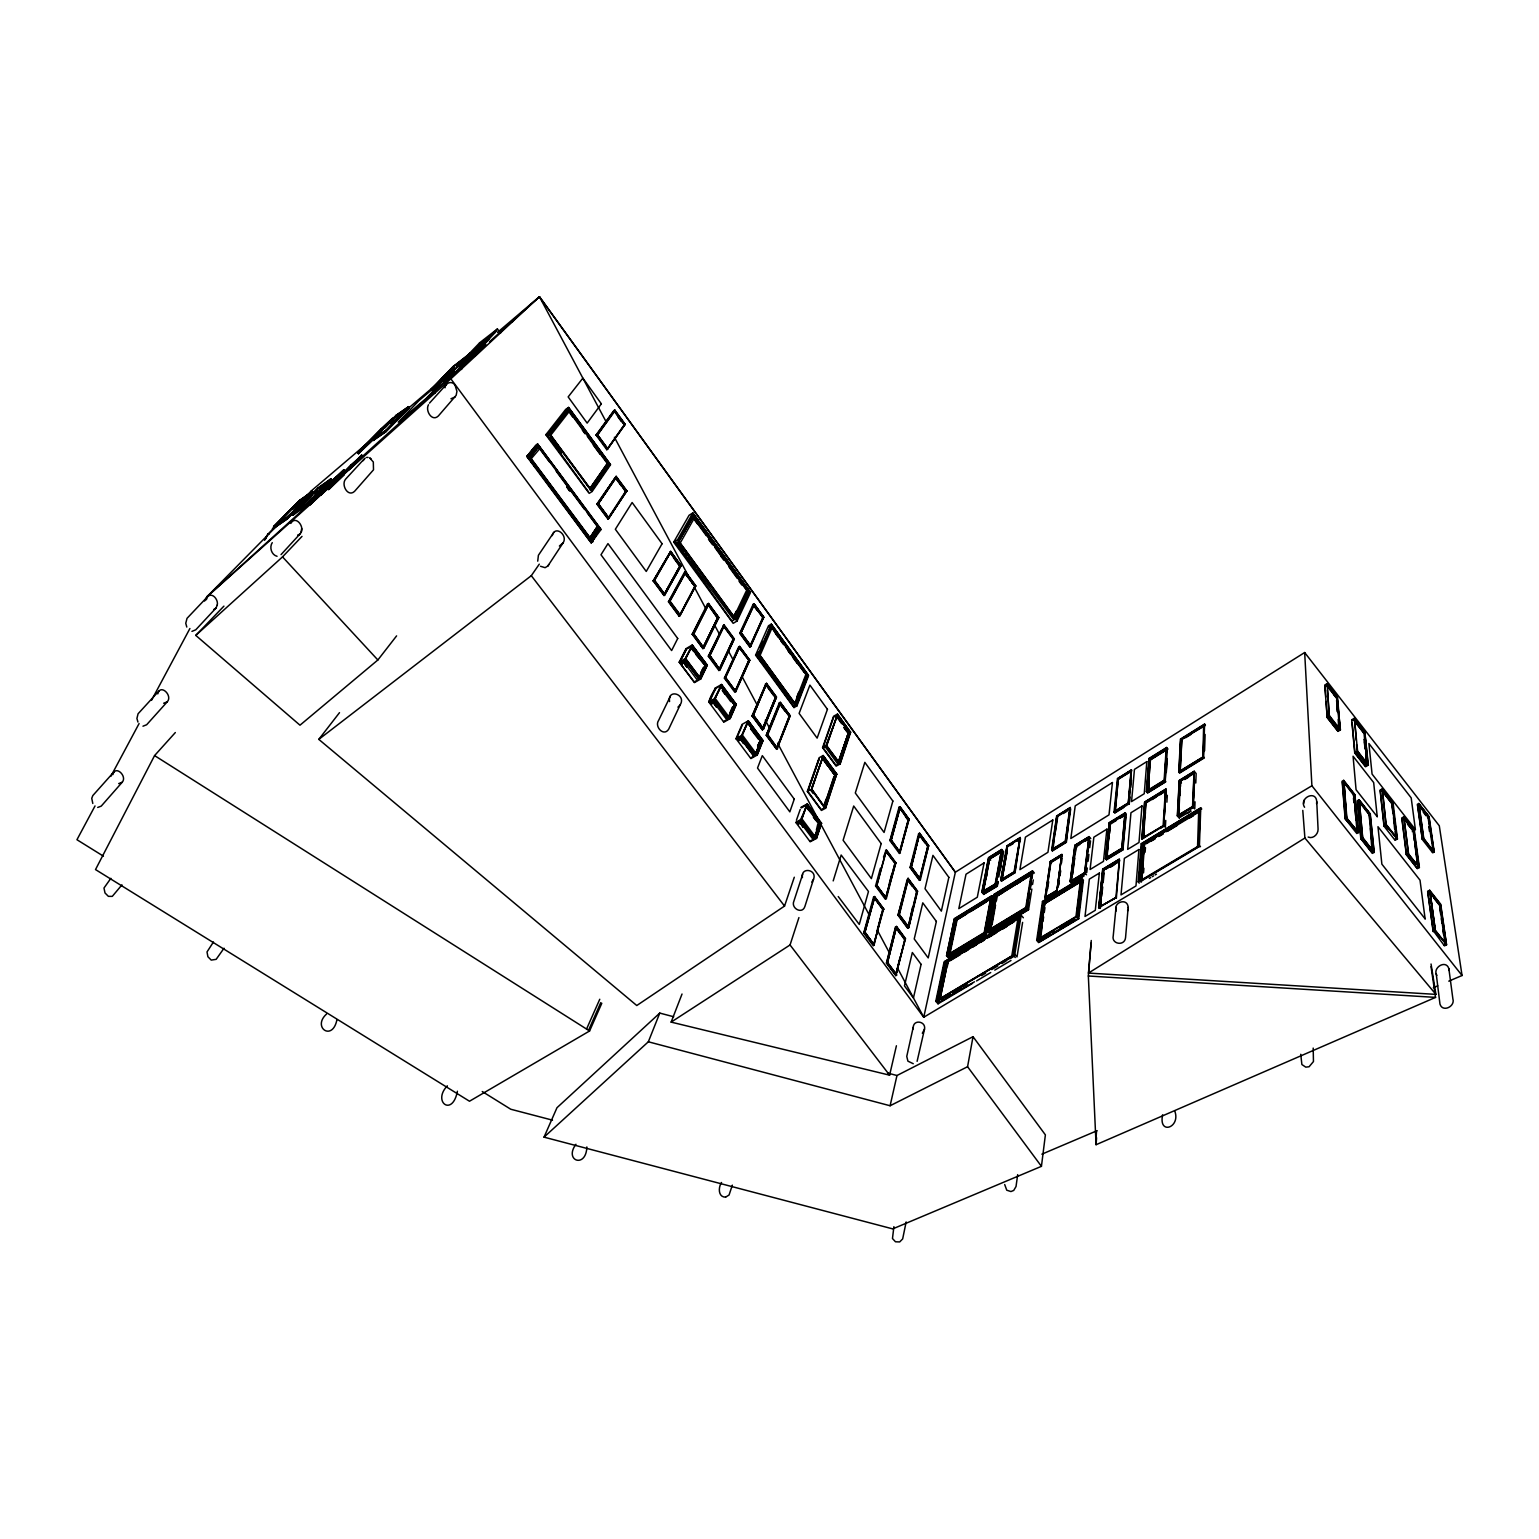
<?xml version="1.0" encoding="UTF-8"?>
<svg xmlns="http://www.w3.org/2000/svg" width="1539" height="1539" viewBox="0 0 1539 1539"><rect width="100%" height="100%" fill="white"/><g stroke="black" fill="none" stroke-linecap="round" stroke-linejoin="round"><path stroke-width="1.5" d="M917.109 1061.333L924.516 1029.11C926.151 1021.377 913.704 1019.068 913.223 1027.263L906.76 1056.408L907.914 1061.16L913.262 1063.718M1004.698 1184.549L1006.756 1190.205L1010.931 1191.552L1013.72 1190.436L1016.029 1186.511L1017.683 1174.623M1403.934 817.382L1408.512 853.472L1406.319 854.684L1417.304 868.669L1419.381 867.534L1414.399 830.56L1403.799 816.824L1401.779 817.959L1406.319 854.684M217.268 604.981C218.538 599.902 212.363 591.822 207.534 596.709L187.027 618.332L185.757 623.276L186.796 627.046M1200.478 846.719L1199.439 845.469L1200.747 807.821L1141.207 843.757L1138.187 881.905L1139.226 883.136M1203.633 725.715L1202.882 757.265M1203.113 757.15L1204.325 724.388L1203.344 757.284L1179.759 771.808L1181.356 739.336L1204.845 725.773M1203.498 756.822L1204.595 724.061L1180.509 739.066L1178.739 772.059L1179.586 773.078L1204.344 757.842L1203.498 756.822L1178.739 772.059M1204.575 750.82L1205.114 734.43M1197.534 847.45L1198.689 811.284L1144.65 843.872L1141.861 880.27L1197.38 847.258M1198.65 847.123L1200.074 808.417L1141.842 843.564L1138.86 881.289L1142.284 843.661M1140.418 881.558L1142.631 843.545L1140.418 881.558L1198.804 846.835L1199.689 821.537M1195.034 801.838L1194.764 808.898L1192.629 806.436L1177.335 815.862L1179.316 818.229M1195.784 783.024L1196.149 773.578L1194.226 771.251L1179.22 780.465L1177.335 815.862M1192.552 806.667L1194.052 771.539L1179.374 780.542L1177.527 815.574M1177.777 815.343L1192.821 806.782L1194.226 771.251M1193.495 798.299L1194.226 780.273M1193.514 805.186L1194.533 779.888M908.318 926.978L912.454 907.452M900.007 806.725L899.045 807.244L908.26 819.921L909.241 819.402L900.007 806.725L890.773 840.179L899.796 852.51L908.414 819.671L899.642 807.648L890.254 840.429L900.046 852.221M900.642 934.327L895.621 927.555L886.695 962.952L895.698 974.995L905.317 938.905L896.544 926.767M1394.796 839.582L1395.969 838.851L1395.142 831.753M1128.164 907.452C1127.683 897.237 1112.639 902.258 1116.256 910.953M1174.776 1111.062C1180.952 1127.587 1158.174 1135.609 1162.638 1114.794M919.649 833.676L928.594 845.815L919.456 880.366L910.068 867.534L918.629 833.696L919.591 833.195L928.729 845.777L927.459 846.354M908.029 879.115L917.321 891.312M1116.006 907.414L1113.255 935.712C1111.12 944.388 1124.817 946.408 1125.548 937.617L1128.164 907.452M1178.104 815.689L1179.605 780.715M1180.047 781.216L1194.476 772.809L1180.047 781.216L1178.258 815.632L1185.78 811.534M1178.701 816.401L1180.317 781.35M1183.049 813.438L1179.009 815.862L1179.355 809.091M1180.047 795.509L1180.298 790.988M1180.528 786.448L1180.567 781.677L1181.452 782.947M290.813 523.395C295.834 514.43 305.78 527.896 300.22 533.706L281.06 554.598M1179.028 771.693L1180.759 739.086L1179.509 771.501L1181.048 739.124L1204.229 724.6M301.663 528.589L301.067 532.263M900.065 807.206L909.087 819.441L899.411 853.472L889.927 840.525L899.045 807.244M874.594 897.045L883.752 909.183M1142.015 839.236L1144.535 802.108L1166.062 788.911L1163.715 825.904L1142.861 838.524L1145.035 802.261L1165.831 789.969L1145.305 802.55M1165.754 820.422L1165.35 827.27L1163.753 825.366L1141.63 838.755M1166.889 802.185L1167.312 795.317M1164.696 781.254L1166.62 747.492M1165.292 781.62L1166.235 748.05L1149.287 758.592L1146.767 790.911L1147.671 791.969L1149.287 758.592L1148.998 791.161M1147.305 791.546L1165.081 781.389L1167.351 749.435M1166.12 772.443L1167.004 758.496M1163.138 825.577L1165.35 790.757M1166.312 772.386L1167.062 760.651M1165.812 789.238L1163.715 825.904L1165.812 789.238L1144.766 802.146L1141.88 838.409L1163.58 825.616M1095.883 1140.572L1096.538 1131.261M1431.039 966.684L1435.56 997.387L1096.076 1144.708L1096.576 1137.725M1143.535 872.805L1143.881 868.246M1145.112 852.24L1145.458 847.662M1143.592 835.985L1143.958 831.31M1145.054 817.247L1145.42 812.554M1143.9 837.562L1144.304 832.714M1199.939 810.476L1143.766 844.372L1141.399 882.078M1148.229 791.392L1150.172 759.554M1142.13 872.805L1142.65 865.841M1143.554 854.241L1143.766 844.372M1145.035 802.261L1142.477 838.37M1146.363 791.527L1164.504 780.35L1165.716 781.793L1147.555 792.97L1146.363 791.527L1148.96 758.515L1166.639 747.473L1167.812 748.897L1150.114 759.92M1142.861 838.524L1145.824 802.723M1146.016 802.954L1143.4 838.332M1149.344 758.631L1146.805 790.892L1164.138 780.215L1166.235 748.05L1164.946 781.312M789.469 716.328L779.888 703.285L767.172 734.969L776.522 748.589L789.218 716.289L779.292 702.881L780.292 702.323L790.334 716.001L788.949 716.616M1096.076 1144.708L1088.342 975.995L1091.113 943.08M773.828 695.782L765.537 684.489L752.417 715.808L762.344 729.274L752.937 715.52L766.48 683.297L776.56 697.052L762.421 729.928L752.013 715.847L766.48 683.297M1431.039 964.01L1435.906 994.386L1088.458 973.071L1091.266 940.483M1129.857 796.971L1129.222 804.128L1131.377 770.096L1117.718 778.734M1130.742 787.429L1131.396 780.254M750.743 645.899L749.782 646.438L762.998 617.466L753.706 604.712M780.331 702.65L790.161 716.02L780.331 702.65L766.518 735.43L776.522 748.647M1122.912 849.874L1126.259 813.996L1125.24 812.784L1109.273 822.596L1105.464 858.57L1106.503 859.801L1122.912 849.874L1121.373 848.489L1106.503 857.492L1110.158 823.211M1130.992 771.193L1128.279 803.339L1131.377 770.096M1128.529 803.493L1131.531 769.827L1117.487 778.58L1114.044 812.111L1114.794 812.996L1123.816 807.456M1121.758 848.893L1124.874 813.438L1109.908 823.076L1106.349 858.204L1121.816 848.835L1125.24 812.784M1122.701 842.045L1123.355 835.042M1124.239 825.693L1124.894 818.69M1106.426 859.339L1122.604 849.701L1125.625 816.959M1115.871 897.833L1119.43 859.07L1102.674 869.189L1099.135 908.395M1304.572 807.263C1298.589 798.202 1316.095 789.449 1316.749 801.723L1318.077 829.136C1318.327 834.119 1313.133 839.274 1308.15 837.062M765.537 684.489L766.518 683.605L753.264 715.462L766.133 684.817M1303.61 803.743L1304.418 799.953M1316.557 803.647L1316.749 801.723M500.598 333.04L497.386 328.961L479.552 342.87L480.36 343.87M722.118 628.278L708.671 656.153L719.348 669.523M754.129 604.096L763.536 617.37L750.82 646.207L740.913 632.664L739.72 633.26L749.859 647.111L763.767 617.331L754.129 604.096L740.952 632.933L754.072 605.173M1114.775 811.688L1117.795 778.772L1131.223 770.404M1115.102 811.457L1118.334 779.234L1131.242 771.328M1106.503 859.801L1110.292 823.365L1115.852 820.133M1106.926 859.147L1107.407 854.511M1109.619 833.369L1110.1 828.675M739.682 646.861L749.685 660.308L734.892 692.338L724.369 678.103L738.662 646.957L739.663 646.38L749.878 660.289L748.877 660.885M1099.058 907.164L1115.871 897.795L1099.058 907.164L1103.097 869.458L1099.904 907.837L1103.79 870.074M1100.116 908.337L1103.617 870.016L1119.699 860.82M1100.5 907.76L1101.231 900.834M1101.712 896.217L1102.694 886.983M1103.174 882.366L1104.156 873.132M1105.791 858.146L1109.523 822.749M1125.028 813.65L1109.619 822.807L1106.945 859.32M1103.001 869.42L1098.769 907.394L1102.847 869.266L1119.238 859.378L1103.232 869.843M724.119 625.238L709.594 655.806L708.306 656.172L718.905 670.504L719.944 669.907L734.372 638.954L724.08 624.93L708.306 656.172M679.68 615.331L694.878 586.109M463.893 360.184L470.511 353.047M680.296 565.91L663.963 594.881L679.911 565.986M1070.124 881.655L1084.764 872.786L1089.112 836.62L1074.857 845.373L1070.124 881.655L1071.837 883.655M1073.606 880.327L1085.072 873.383L1089.035 837.812L1075.569 846.065L1070.99 881.347M1086.746 872.555L1087.284 868.015M1088.092 861.244L1088.9 854.434M1089.708 847.662L1090.516 840.89M1327.272 683.951L1337.564 697.417L1340.142 729.467M1080.686 887.541L1081.263 882.847M1079.493 901.892L1080.051 897.16M1039.075 942.118L1078.05 918.725L1080.397 897.487M1081.224 892.582L1082.071 885.444M1078.743 918.725L1083.398 880.096L1081.513 877.884L1076.8 916.475L1078.743 918.725L1038.613 942.599L1036.67 940.367L1042.48 901.469L1081.513 877.884M1084.572 872.825L1088.939 836.908L1074.972 845.45L1070.298 881.347L1084.629 872.69L1086.476 874.806M1075.973 916.551L1080.609 878.769L1043.211 901.373L1037.575 939.425L1075.973 916.551L1076.896 917.725M1077.127 911.223L1080.763 881.251M1077.473 913.012L1078.05 908.299M1080.647 887.06L1081.224 882.347M679.161 615.696L668.83 601.73L685.49 572.046L669.754 601.403L685.394 573.162M673.716 1016.76L659.769 1013.085L556.983 1107.714L544.037 1137.148L892.735 1228.891L1041.441 1166.331L1045.385 1134.878L973.033 1036.69L896.968 1075.511L887.657 1073.068M664.021 595.555L681.181 565.698L670.658 551.347L653.152 580.876L664.021 595.555L680.565 565.813L670.677 551.655L680.969 565.698L679.757 566.294L673.466 557.714M1072.587 874.537L1074.684 858.3M1075.28 853.664L1076.03 846.488L1071.356 882.001L1072.221 883.02M1058.216 886.849L1058.851 882.078M1059.871 874.96L1060.506 870.208M1061.487 863.09L1062.141 858.358M1058.697 885.021L1059.332 880.462M1059.967 875.922L1060.602 871.343M1069.72 808.86L1065.238 841.217L1052.58 849.028M1051.637 850.009L1056.658 815.997L1070.298 807.513L1066.373 842.295L1052.387 850.894L1051.637 850.009L1065.623 841.41L1070.124 807.783L1056.87 816.17L1052.176 849.586M1070.298 807.513L1065.719 841.641L1052.387 849.855M1070.682 808.918L1066.085 842.083L1065.219 841.179L1066.373 842.295M1044.962 897.91L1050.348 861.417L1061.891 854.337L1056.889 890.812L1045.135 897.641L1050.444 861.532L1061.737 854.607L1056.889 890.812L1044.962 897.91L1045.904 899.007L1051.849 895.409M1061.698 855.28L1057.062 891.023L1045.943 898.776M1056.87 816.17L1052.772 850.49M1039.114 940.579L1044.943 902.393L1040.229 937.463M1045.481 897.526L1050.733 861.878L1061.621 854.934M1052.387 850.894L1057.331 816.536L1070.278 808.514M1040.056 936.116L1041.21 928.286M1041.807 924.304L1042.846 917.206M1043.538 912.512L1044.231 907.76M1045.77 897.853L1050.925 862.09L1062.025 855.434M1052.772 850.298L1053.465 845.546M1055.542 831.31L1057.639 817.036L1056.658 815.997M1047.636 888.888L1048.675 881.751M1040.883 935.5L1042.249 926.228M1042.923 921.592L1043.615 916.936M1044.288 912.3L1044.962 907.664M1038.633 940.502L1044.25 902.489L1043.211 901.373M1027.436 907.106L1028.148 902.643M1028.86 898.199L1029.572 893.755M1030.264 889.292L1031.342 882.617M1032.053 878.153L1032.515 873.421L996.387 895.563L990.058 931.711L1027.09 909.337L1029.476 892.428M1034.381 873.055L1032.457 870.824L994.175 894.294L987.326 931.172L989.308 933.442L1028.571 909.703L1031.842 889.08M1032.554 884.502L1033.285 879.923M1022.608 922.38L1017.01 956.912L1014.817 954.315L1021.184 915.282L1023.358 917.783M1031.553 871.69L994.906 894.159L988.23 930.268L1025.801 907.529L1031.553 871.69L1032.457 872.902L1029.976 888.561M1028.668 892.428L1026.167 909.145L990.885 931.037M1029.533 888.157L1031.746 874.152M987.345 931.133L1026.59 907.414L1032.457 870.824M1354.532 718.521L1364.708 731.871L1368.344 765.152L1365.555 766.749L1354.705 752.879L1351.684 719.81L1354.397 718.213L1364.958 731.775L1363.246 732.66M938.097 1000.292L945.812 961.298L938.097 1000.292L1013.451 955.45L1020.28 916.013L1013.643 954.853M1011.739 956.2L1017.895 918.937M1001.408 880.712L1014.836 872.478L1019.953 838.428M1015.067 872.671L1020.261 837.524L1006.968 845.815L1000.696 880.193L1001.447 881.058L1015.067 872.671L1014.105 871.632L1020.068 837.812M1020.261 837.524L1014.432 872.017L1001.812 880.654L1007.102 851.336L1001.793 880.5M991.001 928.325L996.618 895.179L990.173 932.422L1028.167 909.761M992.174 923.996L995.541 905.124M996.464 900.527L997.33 895.833M1020.011 837.966L1007.16 845.988L1000.985 879.808M1041.441 1166.331L967.569 1066.719L973.033 1036.69M1001.447 881.058L1007.583 846.373L1020.242 838.524M997.926 881.501L997.099 886.002L984.191 893.87L983.19 892.716L989.731 858.897L1002.293 851.144L1003.332 852.26M998.753 876.999L1002.505 856.761M984.191 893.947L997.31 886.195L998.157 881.597M1000.273 870.112L1001.12 865.514M1001.966 860.936L1003.659 851.721L1001.716 849.47L988.538 857.665L981.805 892.178L983.825 894.486M989.308 931.345L995.945 895.294L1032.457 872.902M987.461 919.995L984.941 933.519L947.678 956.219L985.152 933.981L985.806 929.287M986.826 925.016L987.48 920.322M988.5 916.032L991.674 897.891L956.277 919.572L948.697 955.7M953.199 936.039L948.928 956.489L985.383 934.019L986.23 929.518M987.057 924.997L987.903 920.495M988.75 915.994L989.596 911.473M990.423 906.971L992.116 897.949L990.693 907.202M986.499 929.768L985.383 934.019M987.326 925.247L988.596 918.475M995.214 883.809L1001.523 849.74L988.654 857.762L982.171 891.851M990.904 898.603L984.325 933.865L949.101 954.873L956.565 919.283L948.505 957.027L986.095 934.288L986.711 929.71M987.807 925.17L988.404 920.63M989.5 916.032L990.346 911.473M991.193 906.894L992.617 897.93M1001.716 849.47L995.483 884.156L982.267 891.697M986.499 934.25L993.348 897.314L991.905 895.66L954.411 918.648L946.562 955.796L948.043 957.489L986.499 934.25L984.998 932.538L946.562 955.796L954.43 918.648L955.488 919.88M996.56 879.981L997.387 875.518M999.465 864.36L1000.331 858.454M1001.12 855.434L1001.697 850.682M996.464 882.559L1002.293 851.144M985.152 933.981L984.191 932.653L991.001 896.525L955.103 918.533L947.447 954.892L948.293 955.681L955.911 919.379L991.674 897.449L991.001 896.525M991.905 895.66L984.556 934.135M988.307 915.474L991.674 897.449M984.364 887.811L983.344 891.831M986.499 876.788L987.365 872.363M982.594 892.024L989.154 858.3L1001.408 850.086M989.519 858.704L982.998 892.274L989.462 858.589L1001.947 850.971M802.704 874.152L793.912 901.065C790.604 908.26 802.338 914.839 804.935 906.336L813.515 879.308C817.498 869.4 800.511 866.515 802.415 877.615M906.144 1221.947L902.662 1238.914L899.699 1241.935L895.486 1241.781L892.466 1238.51L893.909 1226.66M954.161 931.499L956.546 920.13L966.492 914.031M947.331 966.338L948.255 961.875M950.121 952.93L957.123 919.764M1019.645 918.052L946.677 961.606L938.867 1000.369M940.194 994.213L944.1 975.495M938.078 1003.794L935.77 1001.35L944.138 961.798L1021.184 915.282M944.927 961.509L936.655 1000.619L944.927 961.509L1020.28 916.013M544.037 1137.148L648.342 1041.788L890.1 1105.752L896.968 1075.511M682.027 994.021L671.139 1022.108L889.6 1075.165L896.41 1045.77M112.886 774.617C115.252 764.594 127.602 776.195 122.197 782.254L101.247 806.109L97.707 807.456M895.698 974.995L900.046 957.162M895.525 926.92L904.682 939.194L905.644 938.79L896.506 926.44L895.525 926.92L886.406 963.068L895.813 975.649L904.836 939.117M908.087 927.267L916.744 891.543L908.145 879.827L899.43 914.435L898.18 915.205M919.456 880.366L927.786 846.123L918.629 833.696M895.813 975.649L905.317 938.905M908.568 927.074L916.955 891.466M927.94 846.046L919.341 879.673L910.357 867.457L919.514 834.138M908.164 878.634L899.065 914.608L908.664 927.401L917.244 891.35L908.183 879M911.223 866.976L920.399 879.538L928.594 845.815M908.722 927.748L917.59 891.216L908.106 878.307L897.93 915.089L907.683 928.267L908.722 927.748L898.949 914.57L897.93 915.089M924.516 1029.11L922.323 1033.265M157.786 693.877C160.268 683.316 173.003 695.493 167.27 701.803L146.647 724.754L142.973 726.196M912.396 886.56L907.202 879.481L898.257 914.955L907.568 927.594M898.776 914.705L908.106 878.307M910.896 867.188L919.245 834.119L927.959 846.104M896.198 974.687L887.234 962.683L896.14 927.363L904.374 939.386M919.591 833.195L911.165 867.092L920.457 879.866M896.217 927.94L887.503 962.587L896.506 926.44M920.033 878.557L911.473 866.938L919.341 834.677M206.322 599.748L207.534 596.709M217.268 604.981L216.056 608.02L195.761 629.797L191.933 631.375M899.295 852.837L908.241 819.768M889.369 883.232L891.677 874.421M876.749 931.884L881.443 914.166M873.575 897.045L882.924 909.626L883.905 909.145L874.556 896.544L873.575 897.045L863.725 932.961L873.344 945.812L883.559 909.26L874.479 897.333L864.033 932.865L873.729 944.85L883.059 909.453L874.421 898.103M880.443 868.15L875.556 885.983L885.387 899.295L895.929 862.84L886.349 849.817L883.501 857.05M891.119 839.967L900.065 807.032M899.699 851.933L891.35 839.948L900.046 808.148M886.349 849.817L876.691 885.521L886.368 898.43L895.583 862.956L886.426 850.49L876.884 885.425L875.537 885.983M864.572 932.596L874.19 897.468M874.556 898.045L864.86 932.499L874.556 896.544M890.966 840.082L899.93 807.648M1127.568 910.992L1128.068 909.26M428.496 404.738C425.033 410.567 432.017 422.205 438.346 415.972L456.16 395.35L456.929 391.368L455.102 385.346M445.002 387.79C445.271 382.442 452.524 380.46 455.102 385.346M732.333 1185.145L729.063 1195.014L725.619 1197.13M833.195 880.904L841.16 855.03L868.477 891.504L859.281 924.42L838.236 896.544M721.541 1182.491C718.271 1187.069 717.924 1197.246 725.581 1197.13M671.139 1022.108L790.046 944.965L798.933 917.571M800.973 807.302L807.244 803.935L821.537 823.23L816.363 838.159L820.941 823.076L807.359 804.243M796.009 822.653L810.168 841.795L816.497 838.447L821.537 823.23L819.941 823.596L814.997 838.466L801.184 819.921L802.165 819.383M822.769 757.554L835.061 774.598L824.25 807.052L811.457 789.757L823.173 755.514L836.87 774.194L835.85 774.752M838.851 762.863L849.066 732.526L837.101 716.039M814.612 836.754L819.614 823.654L805.339 805.897L808.033 809.533M835.215 774.502L823.884 807.994L834.157 777.118M849.259 732.66L838.486 763.767L849.066 732.526M814.477 837.966L819.556 823.327L806.571 805.84M811.765 789.257L824.596 807.821L836.658 774.175L823.269 755.899L811.842 787.526M839.178 763.575L850.124 732.256L839.813 763.267L826.251 745.896L837.524 714.885L825.693 746.261M819.614 823.654L813.9 838.87L800.242 820.537L807.282 804.666M840.063 763.594L850.24 732.275L837.562 714.442M823.173 755.514L819.152 757.727L807.34 791.392L821.46 810.437L825.577 808.225L836.658 774.175M840.14 763.96L850.663 732.237L837.485 714.077L833.58 716.231L822.576 747.627L836.139 766.133L840.14 763.96L826.578 745.415L822.576 747.608M837.986 764.229L825.058 746.55L822.961 747.665L835.946 765.402L837.986 764.229L848.431 732.872L837.832 763.556L848.431 732.872L844.392 727.408M823.923 805.609L826.097 799.087M824.096 806.263L833.83 777.041M816.363 830.137L817.728 824.365M339.503 712.653L318.804 739.374L636.78 1005.525L784.544 906.067L794.297 877.23M811.611 789.661L823.269 755.899M806.34 805.955L801.357 820.325L807.244 803.935M552.232 535.63C555.06 524.549 568.295 535.303 563.062 542.921L547.846 566.025L545.095 567.679L540.497 566.275M837.485 714.077L826.693 745.953M796.413 820.249L800.222 809.456M807.84 791.412L819.287 758.477L807.84 791.412L821.249 809.668L823.365 808.475M823.038 747.646L833.715 716.962L835.754 715.904M793.951 707.555L796.875 705.978L808.629 675.506L771.328 624.122L768.519 625.757L755.591 655.133L758.458 653.479L771.328 624.122M795.297 704.439L806.763 674.832L771.212 626.565M795.567 704.727L807.571 674.755L795.567 704.727L759.362 654.383M808.148 675.102L796.509 705.247L808.148 675.102L771.674 624.853L758.958 653.883L771.674 624.853M779.292 702.881L766.268 735.315L776.599 749.301L789.392 716.212M796.933 696.744L798.703 692.261M794.817 703.169L805.994 674.178M776.599 749.301L790.026 716.058L777.349 748.127L767.884 734.738M794.932 704.65L799.664 692.454M803.781 681.815L806.763 674.832M648.342 1041.788L659.769 1013.085M670.388 696.186L658.654 720.348C654.133 726.6 663.828 737.123 668.696 729.159L680.2 704.843C686.663 694.358 667.349 688.145 669.561 701.572M766.268 735.315L780.292 702.323M767.692 734.834L780.273 703.785M757.226 755.053L763.036 740.625L748.358 720.829L742.106 724.369L736.008 738.662L750.897 758.573L757.226 755.053L742.356 735.065L748.358 720.829M766.653 735.257L779.888 703.285M586.84 1146.94C586.263 1168.755 563.582 1160.945 575.932 1144.266M760.766 740.836L755.207 754.61L761.016 740.721L747.704 722.753M748.396 721.56L747.415 722.137L761.42 741.009L762.421 740.471L757.092 754.764L762.844 740.49L748.493 721.118L741.548 736.046L755.726 755.11L761.093 741.067L747.242 722.407M762.421 729.928L775.752 697.302L766.056 684.239M766.499 683.778L776.272 697.109L763.421 729.024L776.387 697.071L775.194 697.667M757.592 745.761L759.977 741.279L757.592 747.184M758.304 745.261L759.9 741.336M762.344 729.274L775.618 697.244L762.786 728.332M742.24 734.276L746.588 724.119M736.373 738.912L742.394 724.965M721.483 684.47L715.116 698.34L708.786 701.976L723.83 722.176L730.159 718.578L736.335 704.496L721.483 684.47L715.212 688.125M759.073 654.941L771.924 625.642L807.09 674.967M714.173 699.572L727.562 719.098L732.737 707.363M720.387 686.048L734.392 704.958L727.562 719.098M715.058 697.629L721.522 685.182L714.327 699.36L728.659 718.636L735.719 704.343L730.025 718.29L736.142 704.362L721.618 684.759L714.5 699.803L728.389 718.001L734.295 704.573L720.829 686.413M758.342 651.843L756.553 655.96L758.092 655.172L794.72 705.208L793.297 706.17M760.266 647.804L762.863 641.571M588.552 1030.322L600.768 1002.62M175.331 732.545L154.573 755.591L95.514 869.573L469.491 1101.231L589.591 1030.976L601.807 1003.274M729.89 712.846L732.429 707.074M735.565 690.472L748.897 660.462L738.662 646.957M735.334 691.338L749.166 660.462L739.239 647.323L724.773 678.064L735.334 691.338L725.292 677.756L739.663 646.38M735.892 691.434L749.685 660.308M586.551 1029.052L599.768 999.253M748.743 660.558L735.392 690.569M749.859 647.111L762.959 617.485M739.74 633.26L753.129 604.365L754.091 603.788L763.94 617.331L762.594 617.909M753.975 604.692L740.124 633.241L749.782 646.495M740.625 632.952L754.091 603.788M715.231 688.068L708.786 701.976M723.542 721.618L726.774 719.713L712.422 700.437C704.092 708.94 714.058 686.99 718.675 686.856M709.248 702.265L715.539 688.683M718.828 669.869L733.199 639.204L723.08 625.527M709.979 655.633L719.906 669.58L733.949 638.993L724.119 625.584M813.515 879.308L811.784 882.078M749.378 591.438L736.488 620.005L749.859 591.688L693.435 513.93L678.353 540.478L693.57 514.526M673.716 542.132L733.16 623.333L737.046 621.044L750.551 592.4L692.877 512.91L689.087 515.276L673.716 542.132L677.602 539.727L692.877 512.91M736.104 617.139L749.012 591.053L735.084 619.274L678.43 541.786L693.877 515.084L678.43 541.786M735.969 615.677L746.377 593.515M734.68 618.89L747.877 591.091L693.454 516.104L678.141 542.536M734.199 615.388L736.258 611.175M685.528 657.807L692.338 645.687L706.709 665.079L700.63 678.641L707.132 665.098L692.3 644.956L686.009 648.688M700.764 678.949L685.528 658.442L679.199 662.155L694.455 682.604L700.764 678.949L707.324 665.252L692.261 645.514M700.572 673.428L703.285 667.83L700.649 673.389M709.248 655.845L724.08 624.93M724.042 626.373L709.921 655.652L719.29 668.926M685.701 658.884L684.74 659.481L699.264 679.007L705.708 665.637L707.132 665.098L705.747 666.156M717.828 617.697L702.881 648.612L692.204 634.183L707.478 604.038L708.479 603.442L718.848 617.562L703.919 648.034L702.881 648.631L718.655 617.562L708.517 603.75L693.146 633.856L702.804 647.996L692.588 634.183L708.517 604.096L693.704 633.76M1036.69 940.31L1076.8 916.475M717.655 617.812L703.285 647.053L717.674 617.793L707.478 604.038M457.41 1091.209C452.524 1117.449 431.978 1101.655 447.349 1085.822M692.3 644.956L685.605 658.807L700.63 678.641M692.338 645.687L684.932 659.942M689.491 647.4L686.356 649.246L679.565 662.482L694.204 681.969L697.379 680.123L682.835 660.597M686.356 649.246C683.258 656.037 675.813 667.464 682.085 660.847M692.627 634.164L708.479 603.442M686.048 648.65L679.199 662.155M1180.144 772.405L1179.663 771.385M1080.609 878.769L1081.513 879.981L1044.25 902.489M694.916 586.59L695.917 585.993L685.451 571.739L684.451 572.335L668.445 601.749L679.218 616.331L695.474 586.013L680.219 615.388L669.157 601.576M679.218 616.331L695.724 585.993L685.471 572.219M95.033 805.936L76.95 839.717L103.421 856.165M110.846 776.349L139.087 723.561M151.515 700.322L189.913 628.508M204.61 601.037L206.861 596.824L279.463 523.202M264.573 540.343L268.075 533.764L268.883 534.283M265.593 538.881L267.901 534.187L283.214 518.431M669.388 601.422L685.451 571.739M309.243 494.885L311.551 490.672L377.17 434.825M680.738 565.717L665.021 594.612L654.556 580.261M679.949 565.91L664.713 593.688M625.623 491.249L615.754 477.802L598.267 503.753L616.062 477.725M670.677 551.655L654.113 580.549L664.482 594.554M653.421 580.992L670.677 552.001M670.658 551.347L653.556 580.876L663.944 594.939M873.652 944.253L865.168 932.345L863.725 932.98M272.268 542.651C269.113 547.23 271.48 554.963 277.058 556.291M750.59 758.015L753.821 756.168L739.643 737.123M363.127 460.68L365.185 458.083M361.473 455.313L328.98 489.248L344.37 474.724M343.601 470.165L333.309 479.764L344.755 470.665L343.928 469.78L333.174 479.495L309.243 504.061L310.089 504.946L344.755 470.665M336.945 1019.626C332.578 1042.018 311.801 1027.225 326.557 1014.028M608.732 517.219L625.796 491.076M310.589 504.484L343.466 470.28M1372.903 851.163L1372.057 844.545M595.766 535.88L591.168 542.901L599.941 528.185L592.4 540.708M537.611 443.867L526.78 456.487L591.168 542.901L601.095 529.416L537.611 443.867L526.838 456.564L535.803 445.194M608.001 519.085L626.931 490.999L616.158 476.32L596.882 504.042L608.001 519.085L626.469 490.999L609.002 518.124L598.132 503.388M589.879 540.958L599.537 527.723L538.881 445.964L529.935 457.391L591.303 539.823L599.537 527.723M589.918 537.707L597.632 526.011L589.591 538.419M590.687 539.554L598.767 527.473L590.687 539.554L529.974 458.006L538.65 446.926L598.536 527.627M547.846 566.025L548.827 564.544M563.062 542.921L559.388 546.018M553.828 532.359L538.4 555.29L537.727 561.158M597.344 504.061L616.158 476.32M408.354 406.873L395.908 415.53L408.624 406.642L409.374 407.643L386.347 431.439L373.361 440.443L372.573 439.423L385.693 430.516L408.624 406.642M594.477 485.708L597.074 481.822M602.422 474.204L606.385 468.452M609.656 464.028L591.765 490.691L610.04 464.201L568.968 408.181L549.346 433.267L569.045 408.624M592.13 491.46L610.598 464.682L568.622 407.412L565.736 409.336L545.845 434.768L589.187 493.365L592.13 491.46L548.75 432.767L568.622 407.412M607.693 463.008L589.899 488.575L607.693 463.008L569.584 411.028L550.693 435.287M595.266 482.688L602.999 471.53M318.804 739.374L531.301 575.682L539.285 564.159M608.867 464.028L590.784 490.172L609.367 463.778L569.238 409.028L549.442 434.229M313.36 492.345L312.59 491.345L299.97 500.098L273.865 526.511L299.99 500.194L312.302 491.576M736.008 738.662L742.356 735.065M624.449 424.456L606.828 449.734L596.055 434.998L613.792 410.644L614.754 409.99L625.2 424.379L606.828 449.734M224.021 948.236L216.153 959.336L211.228 960.105L207.9 956.739L207.015 951.929L213.44 942.003M694.647 586.282L685.221 573.278M293.545 514.661L318.477 488.171L331.174 480.303M614.754 409.99L596.459 435.056L607.289 448.772L597.017 434.729L614.773 410.278L625.007 424.36L607.809 448.792L597.247 434.364M597.767 434.575L614.657 411.336M680.2 704.843L677.929 707.171M1445.14 943.58L1444.275 939.29M223.925 606.135L195.78 635.395L299.99 725.196L377.863 659.981L396.6 635.876M538.881 445.964L599.171 527.819M550.827 432.44L568.834 409.412M121.947 884.867L112.289 896.371L108.384 896.352L104.998 892.947L103.979 888.041L110.866 878.327M762.767 617.639L753.129 604.365M1338.949 729.024L1338.334 724.869M113.944 771.885L92.802 795.586L91.744 798.337L92.802 803.473M429.458 403.141L446.522 384.308M158.902 691.011L138.068 713.788L136.913 718.463L137.952 722.06M364.012 459.161L345.698 479.052C340.754 484.458 347.776 497.636 354.528 491.383L373.515 469.799L373.304 461.989L369.629 457.872L371.072 458.834M775.444 697.34L765.46 683.855M474.551 355.586L483.515 346.083M485.612 344.909L477.532 353.335L460.296 366.801L461.969 368.86M497.386 328.961L476.167 351.392L477.532 353.335L460.988 366.878M476.628 352.277L495.154 332.52M195.78 635.395L282.522 556.887L301.99 536.399M476.763 352.219L489.421 338.907M470.472 353.316L453.486 366.551L431.901 389.001L449.561 376.324L454.447 371.207L449.523 376.536M459.565 365.589L480.63 343.659M465.297 360.742L468.414 357.375M473.185 352.469L490.248 336.926M447.022 380.306L454.928 371.899L448.349 379.075M460.296 366.801L465.144 361.723M456.814 370.88L450.408 377.594L449.042 375.689L470.819 352.777L453.255 366.455L431.132 389.425L434.44 393.484M463.22 364.166L468.779 357.991M466.856 360.434L450.542 377.555L433.152 390.675M437.249 386.943L426.188 398.37L398.235 422.109L419.07 400.525L435.518 386.52M443.751 380.171L448.618 375.074M461.315 369.475L457.987 365.359L479.629 342.831L480.341 343.563L495.462 332.058M454.063 367.455L453.255 366.455L431.439 389.155L449.003 375.497L458.968 365.359M458.757 364.955L480.899 344.217M454.313 367.244L433.248 389.175L454.755 367.802M436.903 386.308L448.234 374.496M328.48 488.402L361.703 455.082L362.531 455.967L351.777 465.701L350.988 464.797L327.653 488.825L328.5 489.71L343.851 474.339M346.948 471.126L362.069 456.429M385.923 430.843L408.874 408.085L403.622 411.74M349.122 469.78L362.531 455.967M361.703 455.082L329.019 488.132M358.125 452.312L392.522 418.339L393.368 419.243L385.019 427.842M309.493 503.811L333.193 479.572M381.172 428.631L382.018 429.554L381.172 428.612L357.567 452.793L358.433 453.716L395.889 415.492L396.658 416.492L390.175 423.263M310.185 503.984L343.043 470.953M358.087 453.043L396.081 415.761L408.431 407.604M343.928 469.78L320.189 494.173L321.035 495.058L344.274 471.126L333.328 479.802M358.433 453.716L396.216 415.934L407.797 407.95M358.472 453.486L375.016 438.115M320.631 494.558L343.813 470.703M373.361 440.443L380.037 433.594M305.992 506.196L331.712 479.841L330.923 478.821L305.164 505.158L305.992 506.196L292.987 515.142L292.179 514.103L305.357 505.196L292.679 514.43M305.472 505.408L330.385 479.341M305.568 505.562L330.731 479.822M358.279 452.447L392.041 418.858M358.549 452.716L381.595 429.092M292.987 515.142L310.859 496.924M314.225 493.596L317.4 490.345M330.923 478.821L318.227 487.748L287.254 518.932L274.384 527.781L273.576 526.761L286.62 517.874L312.59 491.345M286.446 517.893L287.254 518.912L312.379 492.345C319.554 494.635 240.603 551.154 287.254 518.816M274.577 526.742L300.355 500.656L312.379 492.345M272.922 529.435L279.809 522.356M292.525 509.409L304.356 498.578M301.413 500.944L311.551 490.672M273.576 526.761L299.97 500.06L300.759 501.156L304.203 498.771M996.579 896.333L1002.889 892.562M450.85 378.844L539.439 296.719L955.353 872.209L923.746 1017.26L450.85 378.844L206.861 596.824L320.227 494.154L309.243 504.061M1114.217 811.822L1128.299 803.223M216.056 608.02L213.709 609.521M1020.607 838.947L1016.99 841.217M299.105 534.745L297.758 535.303L300.22 533.706M455.198 396.908L450.946 398.774M381.21 428.669L392.522 418.339M357.567 452.793L369.572 442.693M369.302 442.405L357.817 452.543M361.607 456.006L351.007 464.855M351.373 465.317L360.992 456.39M309.647 503.734L320.227 494.154M309.743 504.311L320.651 494.5M327.653 488.825L338.753 479.052L327.903 488.575M167.27 701.803L163.653 703.246M334.54 481.592L485.92 345.025M489.479 341.793L539.439 296.719L955.353 872.209L1304.668 652.536L1439.292 825.789L1462.05 975.514L1448.776 981.151M122.197 782.254L118.695 783.601M512.141 322.017L513.372 320.939M404.526 411.548L439.154 382.057M497.501 332.405L539.439 296.719L606.481 422.436M1025.763 907.548L1026.744 908.703L988.673 931.845L1026.84 909.049M1356.455 752.129L1354.897 752.84L1357.59 751.224L1354.397 718.213M1125.836 814.631L1110.1 823.365M480.341 343.563L496.693 330.885M467.067 357.01L453.524 366.532M456.429 366.359L461.796 362.223M457.987 365.359L476.205 351.181L477.052 352.219M597.305 434.537L596.536 435.422M459.295 365.57L476.686 352.046M459.988 366.109L477.186 352.739M431.132 389.425L449.08 375.478L449.907 376.497M458.468 368.898L465.932 363.108M433.113 389.021L438.538 384.808M443.963 380.595L449.388 376.382M444.425 381.383L450.061 376.997M900.084 807.379L908.741 819.594L900.103 852.356M1419.016 804.185L1429 816.767M919.668 833.849L928.421 845.873M754.418 755.053L753.591 755.63L739.99 737.373L740.932 736.931M1368.671 815.074L1370.383 814.093L1359.091 799.741L1357.379 800.722L1360.784 838.678L1372.403 853.376L1374.192 852.394L1362.554 837.678L1359.322 800.492M1327.311 684.336L1337.122 697.667L1340.065 729.294M1404.01 817.555L1413.918 830.829L1419.016 866.842L1407.743 853.895L1410.859 857.589M403.911 411.452L409.374 407.643M396.677 416.55L400.178 414.145M373.073 439.75L385.904 430.785L408.124 407.142M373.304 440.058L386.308 431.362L385.558 430.42L372.996 439.115M300.124 500.444L312.148 492.307L286.85 518.201L274.346 526.434M330.481 479.514L318.342 487.998L292.776 513.641M307.627 496.404L311.109 494M318.977 488.632L318.188 487.632L318.977 488.729L331.712 479.841M1382.214 789.776L1393.045 802.646L1382.214 789.776L1386.1 825L1382.349 788.795L1380.079 790.103L1384.003 826.154L1395.084 840.275L1397.431 838.967L1393.045 802.646L1382.349 788.795M1356.225 740.24L1354.57 718.925M545.845 434.768L548.75 432.767M547.672 436.518L547.191 434.96L588.456 491.845M548.827 438.057L549.75 439.327M550.904 440.885L551.828 442.135M539.977 448.426L530.705 459.334M528.416 458.391L529.358 457.756M529.262 459.353L528.146 457.295L589.803 540.785M530.109 458.795L528.435 457.102L590.745 540.189M530.955 461.642L532.359 463.508M531.821 461.084L533.206 462.95M613.83 411.24L597.594 434.691M534.052 465.798L535.457 467.664M534.918 465.24L536.303 467.106M538.015 469.395L539.4 471.261M596.055 434.998L597.036 434.344L607.828 449.08M541.093 473.531L542.478 475.397M624.141 424.398L614.484 411.452M624.238 425.014L625.2 424.379M544.19 477.686L545.576 479.552M547.268 481.822L548.654 483.669M607.174 463.335L587.302 436.345M590.13 490.114L608.501 463.874L568.891 409.836L549.596 434.537L589.091 487.959M735.469 691.107L725.6 677.583L739.701 647.034L749.474 660.346M596.882 504.042L597.902 503.388L609.04 518.431M598.113 503.657L616.177 476.609L597.863 503.734L608.482 518.085M625.488 491.614L616.177 476.955L626.719 490.979M625.931 491.653L626.931 490.999M608.732 517.758L607.963 518.412L597.151 504.157M597.69 528.781L598.633 528.185L587.359 513.006M599.21 530.609L601.095 529.416M1088.458 973.071L1304.899 838.024L1302.783 810.399M753.244 715.327L752.013 715.847M1009.738 845.719L1013.374 843.449M1057.062 816.363L1069.971 808.09M997.965 854.126L989.731 858.897L990.712 860.109M1063.237 813.554L1066.969 811.226M1131.531 770.847L1118.103 779.1L1115.198 812.592M1149.922 759.343L1166.793 748.82M1185.684 737.7L1191.455 734.122M1150.306 759.977L1167.601 749.185M1353.858 795.394L1343.22 781.543M675.313 543.709L677.256 542.498M676.256 544.671L675.563 542.555L732.025 621.333M678.026 543.575L676.14 542.19L733.93 619.986L731.968 621.14M680.007 543.382L694.512 517.7L746.877 589.822L733.891 617.081M677.833 546.826L679.122 548.577M679.584 545.729L680.873 547.499M680.68 550.731L681.969 552.482M682.45 549.635L683.739 551.404M1000.696 880.193L1014.316 871.805M981.805 892.178L995.31 883.867L997.31 886.175M982.998 892.274L995.733 884.444M1114.967 811.111L1128.01 803.031L1128.914 803.935L1114.659 812.515M1179.336 771.385L1203.229 756.803M985.287 891.139L995.848 884.617L995.156 883.752M996.06 884.79L983.421 893.216M1114.044 812.111L1128.453 803.223M1147.094 791.989L1164.792 781.119M1052.368 850.548L1066.123 842.122M1179.682 772.597L1203.825 757.823L1202.979 756.822M984.191 932.653L947.447 954.892L955.18 918.552L955.911 919.379M685.297 553.54L686.586 555.29M1119.507 817.902L1124.797 814.497M1179.913 781.081L1193.956 771.905M1110.6 823.961L1116.333 820.46M1120.123 818.132L1123.932 815.785M1145.766 803.108L1166.293 790.527M1184.453 779.253L1194.206 773.328M1152.057 799.568L1156.001 797.164M1159.944 794.74L1165.562 791.008M1184.684 779.523L1188.608 777.118M956.335 920.168L993.348 897.314M1076.184 846.7L1079.916 844.411M1085.514 840.987L1088.977 838.563M970.474 911.588L986.403 901.835M1032.765 873.71L996.791 896.314M1051.175 862.398L1061.756 855.915M996.099 896.506L1032.361 874.287M1016.182 884.367L1020.126 881.962M688.164 557.445L689.434 559.196M653.152 580.876L654.171 580.241L665.04 594.939M681.181 565.698L680.18 566.314L670.273 552.847L654.479 580.549M691.011 561.331L692.281 563.082M693.858 565.217L695.128 566.968M1105.464 858.57L1121.7 848.547M668.426 601.73L669.465 601.114L680.257 615.715M670.1 601.249L679.93 614.465M695.166 586.128L685.759 574.663M1339.68 729.486L1329.215 716.116L1327.137 683.624L1324.733 685.067L1327.195 717.309L1337.68 730.717L1338.93 729.928L1338.199 719.463M1108.349 857.338L1112.255 854.972M1116.179 852.606L1122.046 849.047M988.904 930.653L988.076 931.153L989.211 930.999M1188.801 809.399L1192.821 806.782M1187.069 810.995L1192.821 806.994M1045.866 896.968L1056.6 890.485L1057.755 891.851M1073.183 880.404L1085.014 873.248M1186.05 811.938L1178.701 816.555M1189.743 809.726L1193.418 807.494M1071.029 882.405L1085.322 873.575L1089.554 838.197L1075.723 846.142M1160.214 828.501L1164.042 826.193M989.904 932.018L1001.735 924.881M1190.763 810.957L1179.605 817.632M1045.808 898.622L1051.887 895.025M1187.031 813.573L1190.897 811.226M1078.223 879.462L1084.226 875.826M946.235 961.663L1019.453 916.84L1013.431 956.008L1009.392 958.412M1081.551 880.5L1044.923 903.027M948.967 960.702L1013.585 921.707M1045.308 902.643L1080.801 881.27M948.236 961.433L983.613 940.214M987.326 937.867L991.789 935.289M997.599 931.653L1014.086 921.765M1082.071 880.654L1045.077 903.47M950.275 960.663L960.355 954.584M964.376 952.141L968.416 949.717M972.436 947.293L976.457 944.85M980.497 942.426L984.518 940.002M988.557 937.559L996.618 932.692M1002.659 929.056L1006.698 926.613M1044.731 903.605L1081.109 881.635M1143.323 844.276L1200.093 810.033L1199.535 809.206L1198.804 846.835M1326.233 685.009L1325.021 685.74L1325.81 697.013M1326.618 684.97L1336.987 697.725L1339.526 729.39M1146.266 843.757L1154.308 838.928M1158.309 836.504L1162.33 834.08M1166.331 831.656L1200.439 811.091M1103.444 869.881L1119.43 860.243L1116.352 898.16M1151.307 841.044L1155.366 838.697M1159.309 836.216L1163.369 833.869M1167.332 831.387L1177.335 825.346M1189.339 818.113L1193.398 815.766M1105.868 869.15L1117.718 862.013M1109.85 867.053L1117.487 862.513M1110.158 867.361L1113.986 865.033M1433.328 931.461L1427.692 891.389L1429.712 890.292L1440.735 904.297L1446.564 944.792L1444.467 945.889L1433.867 931.461M708.402 604.904L693.858 633.683M1337.199 697.706L1327.137 683.624M1304.668 652.536L1311.901 785.775L923.746 1017.26L897.622 968.223M936.655 1000.619L1013.97 954.622M935.77 1001.35L1014.817 954.315M1043.538 937.232L1039.864 939.752M1047.617 934.808L1053.734 931.153M1059.852 927.517L1072.087 920.245M1062.795 926.112L1066.835 923.727M1070.855 921.322L1074.895 918.918M1068.432 923.227L1074.568 919.706M1138.187 881.905L1199.439 845.469M1006.429 960.451L1012.046 956.565M1047.27 936.366L1039.479 941.541M1053.311 932.769L1067.412 924.4M1071.24 921.899L1075.472 919.61M959.124 988.923L952.526 993.001L954.199 992.02M963.202 986.499L967.281 984.075M981.536 975.611L985.614 973.187M991.712 969.551L997.83 965.915M1001.908 963.491L1005.987 961.067M1010.046 958.643L1014.124 956.219L1015.259 957.508M1098.557 907.721L1115.775 897.487M974.514 981.786L938.386 1002.562L940.387 1001.966M938.001 1003.832L972.475 983.363M976.515 980.959L990.712 972.533M994.752 970.128L1010.988 960.49M1369.133 814.747L1358.552 800.973L1357.687 801.473L1361.015 838.563L1372.115 852.664L1369.306 814.65L1369.806 821.634M717.443 618.178L708.055 604.404M717.828 618.159L718.848 617.562M692.204 634.183L693.223 633.587L703.919 648.034M692.454 634.318L693.608 633.587L703.458 647.4M1329.446 716.058L1331.831 720.117M1149.364 878.384L1150.653 877.615M1152.249 876.672L1153.538 875.903M1155.135 874.941L1156.443 874.171M1351.973 720.483L1353.339 719.675L1363.419 732.622M1354.108 719.406L1363.727 732.41M1340.431 729.909L1337.968 731.371L1327.003 717.347L1329.581 715.847L1340.431 729.909L1337.122 697.667M1364.862 731.794L1367.959 764.517L1357.59 751.263M741.279 632.779L750.513 645.303M733.372 639.531L734.372 638.954M769.269 627.277L770.673 626.45M772.136 627.566L759.997 655.556M1357.379 751.436L1359.687 755.495M757.265 656.749L756.88 655.364L793.278 706.016M1367.517 764.748L1364.651 731.891M758.285 658.134L759.112 659.269M724.369 678.103L725.639 677.506M760.131 660.654L760.959 661.789M1367.113 764.094L1363.92 732.256M1365.747 757.784L1366.67 765.229L1365.266 766.037L1354.936 752.802L1352.146 722.753M1343.682 780.35L1342.143 781.235L1345.105 818.71L1356.802 833.503L1358.379 832.618L1354.936 794.836L1343.682 780.35L1346.587 817.94L1358.379 832.618M1343.682 781.466L1342.412 781.947L1345.355 818.613L1357.283 832.272M1345.105 818.71L1346.856 817.748L1343.913 781.1L1354.936 794.836L1353.281 795.759M1428.057 817.267L1433.175 851.683L1423.094 838.793M734.757 705.401L736.335 704.496M1359.072 800.896L1369.498 814.554L1373.519 851.798L1362.708 837.62L1359.091 799.741M1382.176 789.988L1392.372 802.992L1397.066 838.293M1345.355 818.613L1351.723 825.212M1346.009 819.498L1346.259 819.825M1346.567 820.21L1346.817 820.537M392.887 419.724L381.595 429.131M1362.438 837.774L1360.784 838.678M752.263 715.981L753.302 715.346M753.61 715.308L763.075 728.043M736.469 738.893L740.182 737.277L738.893 737.373M741.721 736.488L755.437 754.476M1433.944 851.529L1428.865 816.824L1418.939 804.012L1423.767 838.428L1422.171 839.294L1432.732 852.818L1434.213 852.01L1429.096 816.728L1418.804 803.493L1417.361 804.301L1422.325 839.217L1417.611 804.935M1417.65 804.993L1418.823 804.531M1384.003 826.154L1386.447 824.808L1397.143 838.486M1386.216 824.962L1397.431 838.967M1403.106 818.113L1402.048 818.633L1406.531 854.568L1417.015 867.977L1418.054 867.342M1404.01 818.498L1413.648 830.964L1418.265 867.015M1388.14 828.963L1385.408 825.404M761.093 741.067L750.609 728.447M761.459 741.509L763.036 740.625M1427.48 817.594L1429.096 816.728M1396.373 837.716L1392.218 803.069M1396.527 838.351L1391.891 803.243M1373.384 851.644L1362.111 837.986L1368.844 846.835M1412.302 831.733L1414.495 830.521M1356.513 751.936L1359.745 755.303M1423.767 838.428L1433.309 851.413M836.812 715.52L841.852 723.407M1410.263 857.531L1407.569 853.991M849.682 732.776L850.663 732.237M1433.502 851.317L1432.443 852.164M822.057 757.957L827.905 766.307M699.264 679.007L700.264 678.468M1346.567 817.959L1358.033 831.887M834.888 774.906L821.961 757.284L834.542 774.867L828.963 767.365M807.34 791.373L811.688 789.161L825.577 808.225M1428.019 892.158L1429.038 891.6L1439.619 904.932L1445.198 944.523L1444.159 945.158M1429.635 891.485L1439.946 904.759L1446.179 944.061M801.28 807.917L804.435 806.224M1439.773 904.836C1435.348 897.756 1418.035 876.576 1440.466 904.451L1446.41 944.407L1435.368 930.364L1429.712 890.292M795.682 822.365L802.011 818.979L816.497 838.447M796.105 822.634L799.818 821.095L798.568 821.191M728.659 718.636L729.678 718.097M819.96 824.058L821.537 823.23M1435.829 932.807L1439.811 937.693M733.949 638.993L718.905 670.504L733.391 639.108L723.676 625.892M809.918 841.14L813.111 839.467L799.299 820.941M1435.041 930.537L1429.866 890.658L1435.31 930.402L1433.155 931.576L1427.673 891.427M1384.177 826.077L1380.329 790.777L1381.522 790.161L1391.814 803.32M755.726 755.11L756.726 754.591M889.927 840.525L891.389 839.928M885.464 851.029L895.294 863.09M899.238 914.474L908.279 926.382M864.88 932.442L874.229 944.831M895.929 862.84L894.909 863.36L886.214 851.413M910.068 867.534L911.511 866.919M877.018 885.367L885.694 897.699L895.044 863.167L885.791 898.295L876.403 885.618M886.041 898.007L875.883 885.868M916.263 891.831L917.59 891.216M882.617 909.741L874.19 944.657M890.1 1105.752L967.569 1066.719M887.58 962.51L896.506 974.533M909.087 819.441L907.952 819.998L905.432 816.536M1082.648 880.693L1078.05 918.725M814.997 838.466L815.997 837.966M886.406 963.068L887.849 962.414M1327.195 717.309L1326.137 701.515M1041.865 1154.173L1097.153 1130.665M1433.309 987.73L1437.715 985.845M1433.867 851.336L1428.404 817.074L1418.381 804.589L1423.344 838.659M1326.445 685.586L1336.679 697.898M1382.099 790.719L1391.641 803.396M366.59 457.468L368.09 457.41M1203.748 725.869L1181.894 739.49L1180.24 770.943M1088.342 975.995L1435.56 997.387M994.906 894.159L995.945 895.294M1026.551 907.414L1028.571 909.703M552.482 1120.161L510.756 1109.234L482.246 1091.517M825.5 807.84L836.293 774.232L823.153 756.168M1165.523 781.735L1147.767 792.662L1150.46 759.631M154.573 755.591L589.591 1030.976M1070.548 881.116L1075.184 845.623M1014.22 871.844L1001.081 879.654L1007.333 846.181L1019.915 838.12M1374.038 852.01L1370.114 814.227L1359.226 800.088M361.28 455.89L339.022 479.283M282.522 556.887L377.863 659.981M944.08 999.754L942.426 1000.754M938.752 1001.043L939.867 1002.293M956.238 990.789L957.912 989.808M947.774 997.561L946.119 998.561M951.91 953.276L951.083 953.776M950.082 954.372L949.274 954.873M992.905 928.748L992.078 929.248M991.058 929.883L990.231 930.383M988.327 930.21L989.808 931.672M1358.225 832.233L1354.762 794.913M1042.345 937.924L1041.499 938.424M1040.46 939.04L1039.594 939.54M994.175 894.294L995.618 895.948M1042.461 901.488L1043.865 903.104M1050.348 861.417L1051.464 862.725M1074.857 845.373L1088.804 837.274M1075.569 846.065L1076.8 847.527M1089.112 836.62L1090.785 838.582M1109.273 822.596L1110.6 823.961M1141.207 843.757L1142.227 844.949M1304.899 838.024L1435.906 994.386M1117.487 778.58L1118.507 779.619M1148.132 791.681L1164.484 781.004L1166.504 749.628M1145.458 802.646L1165.773 790.2M1200.747 807.821L1201.747 809.052M1148.96 758.515L1149.825 759.554M1180.086 770.77L1181.779 739.355M1180.509 739.066L1181.336 740.067M1204.595 724.061L1205.422 725.061M433.44 390.829L435.095 392.868M1354.358 828.232L1357.032 831.599L1354.012 795.297M1435.156 930.441L1446.564 944.792M1434.733 930.691L1440.081 937.443M1311.901 785.775L1462.05 975.514M1385.908 825.135L1396.681 838.466M1408.32 853.587L1419.381 867.534M1385.773 825.193L1389.679 830.194M1412.802 860.667L1415.438 863.995M1359.072 800.684L1370.287 814.15L1374.192 852.394M1354.397 795.105L1343.489 781.581L1346.413 818.017L1343.836 780.908M1433.617 897.737L1439.369 905.067M1407.473 823.711L1413.302 831.156M1407.55 824.077L1413.36 831.118L1417.765 865.072M1357.494 751.263L1368.344 765.152M1331.543 720.175L1328.676 716.501L1338.93 729.928M1356.34 751.994L1366.67 765.229M1434.213 852.01L1423.537 838.543L1418.804 803.493M1354.147 719.194L1364.227 732.141M1356.686 723.676L1363.573 732.449M1333.486 694.358L1336.391 698.09M1419.978 806.898L1426.711 815.535M1423.248 812.188L1426.076 815.805M531.301 575.682L784.544 906.067M790.046 944.965L889.6 1075.165M887.387 962.587L896.814 975.168M864.726 932.48L874.344 945.331M680.18 661.982L681.123 661.404M736.989 738.451L737.951 737.912M797.606 821.691L796.644 822.211M569.603 490.71L566.775 486.901L569.526 490.864M715.116 698.34L730.159 718.578M801.588 820.191L814.727 837.851M528.666 455.236L593.054 541.709M876.576 885.464L886.426 898.776M691.357 646.284L705.708 665.637M720.56 685.778L734.719 704.881M693.243 650.862L690.395 647.034L705.381 665.694L696.07 654.691M722.387 690.28L730.794 701.63M722.426 690.684L725.119 694.301M750.59 728.755L758.65 739.49M806.301 805.205L819.941 823.596M818.825 824.077L813.342 816.863L815.843 820.402M538.092 446.618L549.346 461.796M556.252 471.3L584.589 509.486M549.346 433.267L591.765 490.691M810.572 789.988L813.227 793.585M709.325 655.576L719.944 669.907M725.388 677.506L735.931 691.761M763.421 729.024L753.225 715.25L763.459 729.351M767.288 734.738L777.637 748.724M755.591 655.133L794.009 707.594M890.927 840.005L900.411 852.952M822.596 756.746L835.658 774.559M570.488 413.298L584.647 432.517M569.969 413.202L572.72 416.954M582.319 430.054L585.07 433.786M593.304 445.021L600.172 454.371M615.715 477.282L625.988 491.287M670.215 552.309L680.257 565.986M685.028 572.681L695.012 586.282M708.363 604.231L718.424 617.601L703.823 647.573M616.485 479.322L621.641 486.362M779.388 703.573L784.852 711.018M907.721 879.269L916.84 891.543M678.353 540.478L736.488 620.005M677.602 539.727L737.046 621.044M680.026 544.152L710.864 586.301M713.673 590.149L727.678 609.309M730.486 613.138L733.276 616.966M679.545 544.44L683.739 550.192M830.637 751.648L839.005 762.786M758.458 653.479L796.875 705.978M740.721 632.664L750.859 646.515M693.339 515.546L748.339 591.322M694.358 518.335L746.011 589.456M696.417 522.067L706.305 535.668M709.113 539.554L711.941 543.44M714.769 547.326L721.81 557.041M728.87 566.756L737.335 578.414M836.908 715.269L849.49 732.583M694.57 519.97L697.34 523.779M708.459 539.092L712.634 544.844M720.964 556.31L723.753 560.138M739.028 581.203L741.817 585.032M844.622 727.216L848.759 732.93M614.33 410.913L624.295 424.649M774.04 630.451L806.417 675.044M836.408 716.424L841.775 723.715M773.155 629.72L783.082 643.302M785.736 647.169L804.224 672.428M844.122 727.447L846.931 731.314M617.581 416.357L621.333 421.532M775.387 633.375L778.118 637.127M780.85 640.897L783.582 644.649M787.679 650.285L790.411 654.056M793.143 657.807L797.24 663.463M843.949 727.639L847.97 733.18M753.206 605L757.226 610.541M918.745 834.369L924.977 842.93M614.407 437.268L692.396 583.493M694.647 587.725L705.959 608.925M715 625.873L719.521 634.337M728.524 651.228L732.987 659.596M741.913 676.314L757.496 705.555M765.306 720.175L769.769 728.524M777.561 743.145L818.633 820.172M820.864 824.327L868.727 914.051M877.653 930.787L889.85 953.68M1436.233 973.86L1439.965 1004.044C1442.485 1012.758 1455.413 1006.506 1452.874 998.849L1448.872 968.685C1445.987 959.143 1432.04 967.839 1436.868 975.418M1428.808 826.809L1429.462 831.426M1439.696 907.337L1440.677 914.185M1441.331 918.745L1441.985 923.304M1442.966 930.152L1443.62 934.731M1429.981 898.545L1430.616 903.162M1431.559 910.088L1432.193 914.705M1413.456 833.599L1414.379 840.698M1415.014 845.43L1417.477 864.341M1403.799 816.824L1408.397 853.529M1391.91 805.705L1392.93 812.804M1393.488 817.536L1394.642 828.944M1448.872 968.685L1449.084 970.436M1364.439 739.355L1365.362 748.627M1365.824 753.264L1366.998 764.845M1364.227 739.297L1365.17 748.377M1365.824 755.226L1366.767 764.287M1364.343 741.933L1365.035 748.916M1370.479 828.501L1371.615 839.967M1356.532 744.587L1357.283 751.494M1359.187 807.937L1359.803 814.881M1360.861 826.481L1361.284 831.118M1354.224 795.163L1357.764 831.983M1354.07 797.644L1354.455 802.185M1355.051 808.975L1356.051 820.287M1353.493 798.068L1353.878 802.704M1336.583 700.36L1337.641 712.288M1336.756 704.804L1337.276 711.499M1327.464 690.049L1329.35 716.116M1313.19 1048.078L1313.46 1061.544L1309.073 1066.758L1305.784 1067.143L1301.879 1064.526L1300.744 1054.292M913.223 1027.263L913.223 1028.918M1141.976 805.955L1138.995 842.468L1127.683 849.355L1130.953 812.746L1141.976 805.955M1138.918 849.509L1135.974 885.945L1121.008 894.89L1124.355 858.339L1138.918 849.509M1146.824 761.613L1144.246 793.72L1131.55 801.569L1134.455 769.365L1146.824 761.613M1112.447 782.543L1109.003 814.862L1070.836 838.486L1075.222 805.878L1112.447 782.543M1106.907 829.136L1103.463 861.378L1090.093 869.497L1093.863 837.178L1106.907 829.136M1099.365 873.075L1095.287 910.318L1085.014 916.455L1089.343 879.135L1099.365 873.075M1052.791 819.998L1047.944 852.298L1019.915 869.65L1025.416 837.139L1052.791 819.998M984.075 862.917L977.303 897.218L958.816 908.645L966.011 874.229L984.075 862.917M947.966 961.125L940.079 998.849L947.966 961.125M948.851 877.345L941.349 911.126L925.016 888.734L932.942 855.376L948.851 877.345M936.366 921.419L928.209 957.912L914.224 938.963L922.784 902.854L936.366 921.419M921.092 964.357L913.454 997.926L904.47 985.883L912.338 952.526L921.092 964.357M892.87 801.049L884.079 832.445L855.299 792.989L864.841 762.363L892.87 801.049M881.174 843.584L871.382 878.615L843.103 840.275L853.703 806.032L881.174 843.584M794.259 799.107L789.834 811.861L757.515 768.057L762.305 755.649L794.259 799.107M827.443 709.325L817.132 738.104L799.107 713.384L809.899 685.105L827.443 709.325M705.035 665.464L698.764 678.526L705.035 665.464M677.718 638.493L671.62 650.555L600.98 554.771L607.963 543.613L677.718 638.493M662.078 543.729L646.245 571.45L615.35 529.262L632.125 502.522L662.078 543.729M601.364 403.834L587.148 423.11L568.16 396.908L582.858 378.152L601.364 403.834M538.265 444.867L529.743 456.621L538.265 444.867M548.076 434.364L548.557 435.922L548.076 434.364M550.154 437.172L550.635 438.75L550.154 437.172M552.232 440L552.713 441.558L552.232 440M554.309 442.809L554.79 444.367L554.309 442.809M556.387 445.617L556.868 447.176L556.387 445.617M558.465 448.426L558.946 449.965L558.465 448.426M560.523 451.216L561.023 452.774L560.523 451.216M948.043 955.219L948.043 955.219M1038.267 939.829L1037.709 940.675L1038.267 939.829M1038.863 940.502L1038.306 941.349L1038.863 940.502M1040.749 939.386L1040.191 940.214L1040.749 939.386M1042.634 938.251L1042.076 939.098L1042.634 938.251M1044.539 937.116L1043.981 937.963L1044.539 937.116M1046.443 936.001L1045.866 936.847L1046.443 936.001M1048.328 934.866L1047.77 935.712L1048.328 934.866M1050.233 933.731L1049.675 934.577L1050.233 933.731M939.367 1000.831L937.713 1001.812L939.367 1000.831M943.061 998.638L941.406 999.619L943.061 998.638M946.774 996.426L945.1 997.426L946.774 996.426M950.486 994.213L948.813 995.214L950.486 994.213M961.644 987.576L959.97 988.577L961.644 987.576M684.586 659.692L698.975 679.007L684.586 659.692M681.854 662.386L681.238 663.386L681.854 662.386M683.758 661.27L683.143 662.27L683.758 661.27M682.585 663.367L681.95 664.367L682.585 663.367M684.489 662.251L683.874 663.251L684.489 662.251M685.221 663.213L684.586 664.213L685.221 663.213M685.952 664.194L685.317 665.194L685.952 664.194M686.663 665.175L686.048 666.175L686.663 665.175M687.394 666.156L686.779 667.137L687.394 666.156M757.746 654.864L758.131 656.249L757.746 654.864M759.593 657.384L759.977 658.769L759.593 657.384M761.42 659.904L761.824 661.289L761.42 659.904M763.267 662.405L763.652 663.79L763.267 662.405M765.095 664.925L765.499 666.31L765.095 664.925M766.941 667.426L767.326 668.811L766.941 667.426M710.71 701.245L710.095 702.226L710.71 701.245M712.634 700.149L711.999 701.13L712.634 700.149M711.441 702.207L710.806 703.188L711.441 702.207M713.346 701.111L712.711 702.092L713.346 701.111M768.769 669.946L769.154 671.312L768.769 669.946M712.153 703.169L711.518 704.15L712.153 703.169M714.058 702.073L713.423 703.073L714.058 702.073M714.789 703.054L714.154 704.035L714.789 703.054M715.5 704.016L714.866 704.997L715.5 704.016M716.212 704.977L715.577 705.959L716.212 704.977M716.924 705.939L716.308 706.92L716.924 705.939M741.394 736.258L755.418 755.11L741.394 736.258M738.662 738.874L738.027 739.836L738.662 738.874M740.567 737.797L739.932 738.758L740.567 737.797M739.374 739.817L738.739 740.778L739.374 739.817M741.279 738.739L740.644 739.701L741.279 738.739M741.99 739.701L741.356 740.663L741.99 739.701M742.702 740.644L742.048 741.606L742.702 740.644M743.395 741.606L742.76 742.567L743.395 741.606M744.107 742.548L743.472 743.51L744.107 742.548M798.299 822.634L797.644 823.557L798.299 822.634M800.203 821.614L799.568 822.538L800.203 821.614M798.991 823.557L798.337 824.481L798.991 823.557M800.896 822.538L800.242 823.461L800.896 822.538M801.588 823.461L800.934 824.385L801.588 823.461M802.281 824.385L801.627 825.308L802.281 824.385M802.973 825.308L802.319 826.251L802.973 825.308M803.666 826.251L803.012 827.174L803.666 826.251M1425.114 918.86L1381.868 864.149L1377.982 826.712L1420.016 880.173L1425.114 918.86M1377.232 816.67L1356.071 789.738L1353.07 756.226L1373.673 782.562L1377.232 816.67M1415.399 829.579L1372.076 774.098L1368.902 743.51L1411.186 797.856L1415.399 829.579"/></g></svg>
